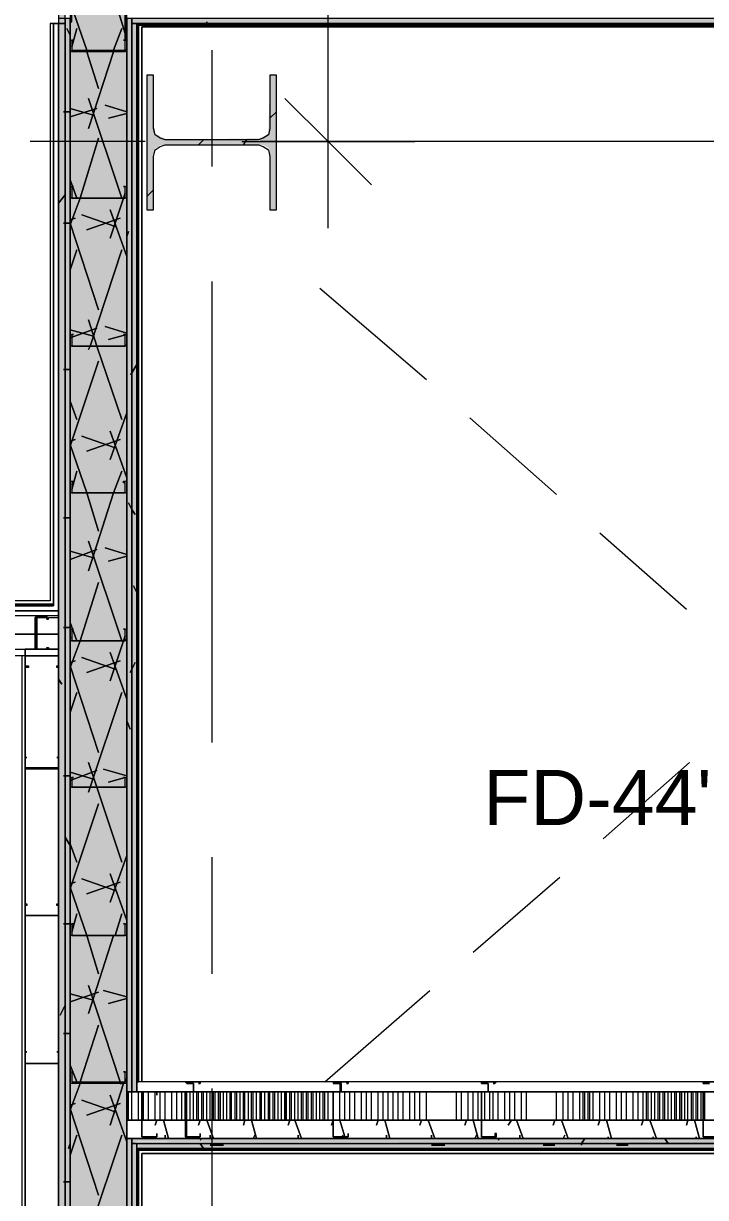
# Model space of a CAD drawing. Header units: metres. Extents: x -2 to 237, y -8 to 52.
# Drawn here: x 6.349 to 8.226, y 29.942 to 33.175 of the extents above; entities that cross this region are included whole.
import ezdxf

# ---------------------------------------------------------------- set-up
doc = ezdxf.new("R2010")
doc.units = ezdxf.units.M
doc.layers.add('HVAC - Ductos', color=5, linetype='Continuous', lineweight=0)
doc.layers.add('PDF4_Text', color=7, linetype='Continuous', lineweight=0)
doc.layers.add('PDF4_Geometry', color=7, linetype='Continuous', lineweight=0, true_color=0xaaaaaa)
doc.layers.add('PDF4_Solid Fills', color=7, linetype='Continuous', lineweight=0, true_color=0xffffff)
doc.styles.add('PDF Helvetica', font='')
doc.styles.get('PDF Helvetica').set_extended_font_data('Helvetica')

msp = doc.modelspace()

# ---------------------------------------------------------------- hatches: boundary and pattern name
at = {"layer": 'PDF4_Solid Fills', "lineweight": 0, "transparency": 33554559}
h = msp.add_hatch(color=256, dxfattribs=at)
h.paths.add_polyline_path([(9.8269, 33.1883), (9.8269, 33.1745), (12.2552, 33.1745), (12.2552, 33.1883)])
h.paths.add_polyline_path([(6.464, 33.1745), (6.464, 33.3715), (6.4457, 33.3715), (6.4457, 33.1745)])
h.paths.add_polyline_path([(6.6472, 33.1883), (6.6472, 33.1745), (9.6849, 33.1745), (9.6849, 33.1883)])
h.paths.add_polyline_path([(16.2778, 33.1883), (12.3972, 33.1883), (12.3972, 33.1745), (16.2778, 33.1745)])
h = msp.add_hatch(color=256, dxfattribs=at)
h.paths.add_polyline_path([(6.4777, 27.1771), (6.6335, 27.1771), (6.6335, 33.2065), (6.4777, 33.2065)])
h.paths.add_polyline_path([(6.6335, 24.8588), (6.4777, 24.8588), (6.4777, 23.3836), (6.6289, 23.3881)])
h = msp.add_hatch(color=256, dxfattribs=at)
h.paths.add_polyline_path([(6.6335, 24.8588), (6.4777, 24.8588), (6.4777, 23.3836), (6.6289, 23.3881)])
h.paths.add_polyline_path([(6.4777, 27.1771), (6.6335, 27.1771), (6.6335, 33.2065), (6.4777, 33.2065)])
h = msp.add_hatch(color=256, dxfattribs=at)
h.paths.add_polyline_path([(6.4457, 27.1771), (6.464, 27.1771), (6.464, 33.1745), (6.4457, 33.1745)])
h.paths.add_polyline_path([(6.4457, 23.4157), (6.464, 23.4157), (6.464, 24.8588), (6.4457, 24.8588)])
h = msp.add_hatch(color=256, dxfattribs=at)
h.paths.add_polyline_path([(6.4457, 27.1771), (6.464, 27.1771), (6.464, 33.1745), (6.4457, 33.1745)])
h.paths.add_polyline_path([(6.4457, 23.4157), (6.464, 23.4157), (6.464, 24.8588), (6.4457, 24.8588)])
h = msp.add_hatch(color=256, dxfattribs=at)
h.paths.add_polyline_path([(6.4777, 27.1771), (6.4777, 33.1883), (6.464, 33.1883), (6.464, 27.1771)])
h.paths.add_polyline_path([(6.4777, 23.4019), (6.4777, 24.8588), (6.464, 24.8588), (6.464, 23.4019)])
h = msp.add_hatch(color=256, dxfattribs=at)
h.paths.add_polyline_path([(6.4777, 27.1771), (6.4777, 33.1883), (6.464, 33.1883), (6.464, 27.1771)])
h.paths.add_polyline_path([(6.4777, 23.4019), (6.4777, 24.8588), (6.464, 24.8588), (6.464, 23.4019)])
h = msp.add_hatch(color=256, dxfattribs=at)
h.paths.add_polyline_path([(6.6472, 24.8588), (6.6335, 24.8588), (6.6335, 23.4019), (6.6472, 23.4019)])
h.paths.add_polyline_path([(6.6335, 30.2331), (6.6472, 30.2331), (6.6472, 33.1883), (6.6335, 33.1883)])
h.paths.add_polyline_path([(6.6335, 27.1771), (6.6472, 27.1771), (6.6472, 30.1048), (6.6335, 30.1048)])
h = msp.add_hatch(color=256, dxfattribs=at)
h.paths.add_polyline_path([(6.6472, 30.2331), (6.661, 30.2331), (6.661, 33.1745), (6.6472, 33.1745)])
h.paths.add_polyline_path([(6.6472, 23.4157), (6.661, 23.4157), (6.661, 24.8588), (6.6472, 24.8588)])
h.paths.add_polyline_path([(6.6472, 27.1771), (6.661, 27.1771), (6.661, 30.0911), (6.6472, 30.0911)])
h = msp.add_hatch(color=256, dxfattribs=at)
h.paths.add_polyline_path([(6.4777, 33.1012), (6.4823, 33.1287), (6.4777, 33.1287), (6.4777, 33.1012)])
h.paths.add_polyline_path([(6.6289, 33.1287), (6.6289, 33.1012), (6.6289, 33.1012), (6.6335, 33.1287)])
for points in [[(6.7068, 32.8858), (6.7068, 33.0325), (6.6885, 33.0325), (6.6885, 32.6614), (6.7068, 32.6614), (6.7068, 32.8125), (6.7114, 32.8309), (6.7206, 32.8354), (6.7252, 32.84), (7.0092, 32.84), (7.0184, 32.8354), (7.0275, 32.8263), (7.0275, 32.6614), (7.0459, 32.6614), (7.0459, 33.0325), (7.0275, 33.0325), (7.023, 32.8721), (7.0184, 32.8676), (7.0092, 32.863), (6.9955, 32.8584), (6.7389, 32.8538), (6.7389, 32.8584), (6.7252, 32.863), (6.7206, 32.8676), (6.7114, 32.8676), (6.7114, 32.8858)], [(6.6656, 30.0956), (9.7883, 30.0911), (9.8086, 30.0911), (9.8086, 30.1048), (6.6472, 30.1048), (6.6472, 30.0911), (6.6473, 30.0911), (6.661, 30.0956)]]:
    msp.add_hatch(color=256, dxfattribs=at).paths.add_polyline_path(points)
h = msp.add_hatch(color=256, dxfattribs=at)
h.paths.add_polyline_path([(6.4777, 32.2903), (6.4823, 32.3178), (6.4777, 32.3178), (6.4777, 32.2903)])
h.paths.add_polyline_path([(6.6289, 32.3178), (6.6289, 32.2903), (6.6289, 32.2903), (6.6335, 32.3178)])
h = msp.add_hatch(color=256, dxfattribs=at)
h.paths.add_polyline_path([(6.4777, 31.4793), (6.4823, 31.5022), (6.4777, 31.5022)])
h.paths.add_polyline_path([(6.6289, 31.4793), (6.6335, 31.5022), (6.6289, 31.5022)])
h = msp.add_hatch(color=256, dxfattribs=at)
h.paths.add_polyline_path([(6.4777, 30.6638), (6.4823, 30.6912), (6.4777, 30.6912)])
h.paths.add_polyline_path([(6.6289, 30.6638), (6.6335, 30.6912), (6.6289, 30.6912)])
h = msp.add_hatch(color=256, dxfattribs=at)
h.paths.add_polyline_path([(6.6335, 27.1771), (6.6472, 27.1771), (6.6472, 30.1048), (6.6335, 30.1048)])
h.paths.add_polyline_path([(6.6335, 23.4019), (6.6472, 23.4019), (6.6472, 24.8588), (6.6335, 24.8588)])
h = msp.add_hatch(color=256, dxfattribs=at)
h.paths.add_polyline_path([(6.6472, 27.1771), (6.661, 27.1771), (6.661, 30.0911), (6.6472, 30.0911)])
h.paths.add_polyline_path([(6.6472, 23.4157), (6.661, 23.4157), (6.661, 24.8588), (6.6472, 24.8588)])
h = msp.add_hatch(color=256, dxfattribs=at)
h.paths.add_polyline_path([(6.6656, 30.0773), (9.6574, 30.0773), (9.8255, 30.0727), (9.8269, 30.0727), (9.8269, 30.0773), (9.8132, 30.0911), (6.6656, 30.0911)])
h.paths.add_polyline_path([(9.8269, 30.0819), (9.8269, 30.0911), (9.8178, 30.0911), (9.8224, 30.0865)])

# ---------------------------------------------------------------- linework, layer by layer
at = {"layer": 'HVAC - Ductos', "lineweight": 0}
for points in [[(7.1879, 32.6109), (7.1879, 37.046), (7.1879, 38.2464), (7.1879, 39.7629)], [(7.0688, 32.9683), (7.1879, 32.8492), (7.307, 32.7301)], [(6.9497, 32.8492), (7.1879, 32.8492), (7.4261, 32.8492)]]:
    msp.add_lwpolyline(points, dxfattribs=at)
at = {"layer": 'PDF4_Geometry', "lineweight": 0}
for points in [[(16.1633, 30.0544), (16.2778, 30.0544), (16.2778, 27.0947), (16.4932, 27.0947), (16.4932, 33.2845), (18.7565, 33.2845), (18.7565, 33.3898), (16.2778, 33.3898), (6.4457, 33.3898), (6.4457, 33.1745), (6.4457, 27.1771), (6.6656, 27.1771), (6.6656, 30.0727), (9.6574, 30.0727), (9.8406, 30.0727), (9.8406, 30.4072), (9.6574, 30.4072), (9.6574, 30.2606), (9.4787, 30.2606)], [(6.4457, 33.3715), (6.4457, 33.1883), (6.4457, 33.1745), (6.4457, 27.1771), (6.6656, 27.1771), (6.6656, 27.1405), (6.6656, 24.8588)], [(16.31, 23.2324), (16.31, 23.2186), (6.464, 23.2186), (6.464, 23.2324), (6.464, 23.3836), (6.464, 23.4019), (6.464, 23.4157), (6.464, 24.8588), (6.464, 27.1405), (6.464, 27.1771), (6.464, 33.1745), (6.464, 33.1883), (6.464, 33.2065), (6.464, 33.3577), (6.464, 33.3715), (16.2778, 33.3715), (16.2916, 33.3715), (16.2916, 33.3577)], [(16.2778, 33.3577), (6.4457, 33.3577), (6.4457, 33.2065), (6.6289, 33.2065), (6.4777, 33.2065), (6.4777, 27.1771), (6.6335, 27.1771)], [(16.2778, 33.3577), (6.4777, 33.3577), (6.4777, 33.2065), (6.4777, 33.1883), (6.4777, 33.1745), (6.4777, 27.1771), (6.6335, 27.1771), (6.6335, 33.2065), (16.2778, 33.2065)], [(9.7582, 33.2065), (9.7582, 33.1745), (9.7582, 33.1653), (9.7582, 32.6705), (9.7582, 32.0611), (9.7582, 31.5435), (9.7582, 30.4072), (9.8086, 30.4072), (9.8086, 31.5435), (9.8269, 31.5435), (9.8269, 30.4072), (9.8269, 30.0911), (9.8086, 30.0911), (9.6574, 30.0911), (6.6656, 30.0911), (6.661, 30.0911), (6.6472, 30.0911), (6.6472, 27.1771), (6.6472, 27.1405), (6.6472, 24.8588)], [(5.7172, 31.7221), (5.7172, 31.5572), (5.7264, 31.5709), (5.7172, 31.5572), (5.7172, 31.7221), (5.7264, 31.7221), (5.7264, 31.5709), (5.7309, 31.5755), (6.4319, 31.5755), (6.4319, 33.1745), (6.4273, 33.1745), (6.4227, 33.1745), (6.4227, 31.5847), (5.7401, 31.5847), (5.7401, 31.5801), (5.7355, 31.5801), (5.7355, 31.5755), (5.7309, 31.5755), (5.7309, 31.7221), (5.7309, 31.5755), (6.4319, 31.5755), (6.4319, 33.1745), (6.4319, 31.5709)], [(5.7264, 31.5709), (6.4319, 31.5709), (6.4319, 33.1745), (6.4457, 33.1745), (6.4365, 33.1745), (6.4319, 33.1745), (6.4273, 33.1745), (6.4319, 33.1745), (6.4365, 33.1745), (6.4457, 33.1745), (6.4457, 31.6672), (6.4457, 33.1745), (6.4319, 33.1745), (6.4319, 31.5709), (5.7264, 31.5709)], [(6.4319, 31.5709), (6.4319, 33.1745), (6.4457, 33.1745), (6.4319, 33.1745), (6.4319, 31.5755), (6.4319, 33.1745), (6.4273, 33.1745), (6.4227, 33.1745), (6.4227, 31.5847), (5.7401, 31.5847)], [(6.4457, 33.1745), (6.4457, 27.1771), (6.4457, 33.1745)], [(6.6335, 33.1883), (6.6335, 33.1745), (6.6335, 30.2331), (6.6335, 30.1552), (6.6656, 30.1552), (6.6748, 30.1552), (6.7985, 30.1552), (7.2016, 30.1552), (7.6094, 30.1552), (8.2188, 30.1552), (8.8281, 30.1552), (9.4375, 30.1552), (9.6574, 30.1552), (9.6849, 30.1552), (9.7582, 30.1552), (9.7582, 30.2514), (9.7582, 30.4072), (9.6849, 30.4072), (9.6574, 30.4072), (9.6574, 31.5435), (9.8406, 31.5435)], [(9.6849, 33.1883), (6.6472, 33.1883), (6.6472, 33.1745), (6.6472, 30.2331), (6.661, 30.2331), (6.661, 30.2606), (6.6656, 30.2606), (6.6656, 33.1699), (9.6574, 33.1699), (6.6656, 33.1699), (6.6656, 30.2606), (6.6656, 33.1745), (6.6656, 30.2606)], [(9.6574, 33.1745), (6.7343, 33.1745), (9.6574, 33.1745), (6.6656, 33.1745), (9.6574, 33.1745), (6.6656, 33.1745), (9.6574, 33.1745), (6.661, 33.1745), (6.661, 30.2606), (6.661, 30.2331), (6.6656, 30.2331), (9.6574, 30.2331)], [(6.661, 33.1745), (9.6574, 33.1745), (6.661, 33.1745)], [(6.6656, 30.2606), (6.6656, 33.1745), (6.6656, 30.2606)], [(6.7985, 30.2606), (6.6656, 30.2606), (6.6656, 33.1745), (9.6574, 33.1745), (9.6574, 31.5435), (9.8406, 31.5435), (9.8406, 33.1745), (12.2369, 33.1745), (12.2369, 30.0544), (12.4247, 30.0544), (13.144, 30.0544), (13.144, 30.2376), (12.4247, 30.2376), (12.4247, 30.8379)], [(6.6656, 30.2606), (6.6656, 33.1745), (6.6656, 30.2606)], [(6.6748, 30.2606), (6.6748, 33.1653)], [(6.6748, 33.1653), (6.6748, 30.2606)], [(6.8672, 33.1012), (6.8672, 32.7805)], [(7.0275, 32.9134), (7.0459, 32.9316)], [(6.6839, 32.8492), (6.3678, 32.8492)], [(6.8305, 32.84), (6.8443, 32.8538)], [(6.9543, 32.84), (6.9634, 32.8538)], [(8.2692, 32.8492), (7.0001, 32.8492)], [(6.6885, 32.698), (6.7068, 32.7163)], [(6.8672, 32.4644), (6.8672, 31.1952)], [(7.165, 32.446), (7.4582, 32.194)], [(7.5773, 32.0887), (7.8156, 31.8779)], [(7.9347, 31.7726), (8.173, 31.5617)], [(5.7126, 31.5572), (6.4457, 31.5572), (5.7126, 31.5572), (6.4457, 31.5572), (6.4457, 31.5435), (6.4136, 31.5435), (6.4136, 31.5343), (6.4136, 31.5435), (6.3861, 31.5435), (6.3815, 31.5389), (6.3815, 31.4518), (6.3861, 31.4518), (6.3861, 31.5389), (6.4136, 31.5389), (6.4136, 31.5343), (6.4182, 31.5343), (6.4182, 31.5389), (6.4457, 31.5389), (6.4457, 31.5572), (5.7172, 31.5572), (6.4457, 31.5572), (5.7172, 31.5572)], [(6.4319, 31.5755), (5.7309, 31.5755)], [(6.4319, 31.5755), (5.7309, 31.5755)], [(6.4457, 31.5435), (5.6989, 31.5435), (5.6989, 31.4931), (5.7172, 31.4931), (6.07, 31.4931), (6.3861, 31.4931), (6.4457, 31.4931), (6.3861, 31.4931), (6.07, 31.4931), (5.7172, 31.4931), (5.6576, 31.4931), (5.6576, 31.4518), (6.4457, 31.4518), (6.4457, 28.2951), (6.354, 28.2951), (6.354, 31.4518)], [(6.4457, 31.5389), (6.4457, 31.4518), (6.4136, 31.4518), (6.4136, 31.4564), (6.4182, 31.4564), (6.4182, 31.4518), (6.4457, 31.4518), (6.4457, 31.5389), (6.4457, 31.4518), (6.4136, 31.4518), (6.4136, 31.4564), (6.4182, 31.4564), (6.4182, 31.4518), (6.4457, 31.4518), (6.4457, 31.5389), (6.4457, 31.5435), (6.4136, 31.5435), (6.4136, 31.5343), (6.4182, 31.5343), (6.4182, 31.5389), (6.4457, 31.5389), (6.4457, 31.5435), (5.7126, 31.5435)], [(9.8086, 31.5435), (9.8086, 30.4072), (9.8086, 30.2331), (9.8086, 30.1094), (9.8086, 30.2331), (9.8086, 30.4072), (9.7582, 30.4072), (9.7582, 30.2514), (9.7582, 30.1048), (9.8086, 30.1048), (9.7582, 30.1048), (9.6574, 30.1048), (6.6656, 30.1048), (6.6472, 30.1048), (6.6335, 30.1048), (6.6335, 30.1552)], [(5.6576, 26.4166), (5.6576, 28.2538), (5.7172, 28.2538), (6.07, 28.2538), (6.3861, 28.2538), (6.4457, 28.2538), (6.3861, 28.2538), (6.07, 28.2538), (5.7172, 28.2538), (5.6072, 28.2538), (5.6072, 28.2951), (6.4457, 28.2951), (6.4457, 28.3134), (6.4457, 31.4334), (6.4457, 31.4518), (6.354, 31.4518), (6.354, 31.4334), (5.6072, 31.4334), (5.6072, 31.4518), (6.354, 31.4518)], [(6.354, 28.2951), (6.354, 31.4518), (6.354, 28.2951)], [(5.5935, 26.357), (5.5935, 28.3088), (5.5935, 28.2951), (6.354, 28.2951), (6.354, 28.3088), (6.354, 31.4334), (6.3449, 31.4334), (6.3449, 28.3088), (6.354, 28.3088), (5.5935, 28.3088), (5.5889, 28.3088), (5.5889, 26.4899), (5.5889, 26.357)], [(7.9439, 30.9295), (8.1821, 31.1403)], [(6.8672, 30.8791), (6.8672, 30.5584)], [(7.5865, 30.6179), (7.8248, 30.8241)], [(7.1787, 30.2606), (7.4674, 30.5125)], [(6.7985, 30.2606), (6.661, 30.2606), (6.661, 30.2331), (9.6574, 30.2331), (9.6574, 30.2606), (9.4787, 30.2606)], [(7.2016, 30.2606), (6.8351, 30.2606)], [(7.2016, 30.2606), (6.8351, 30.2606)], [(7.6094, 30.2606), (7.2429, 30.2606)], [(7.6094, 30.2606), (7.2429, 30.2606)], [(8.2188, 30.2606), (7.6461, 30.2606)], [(8.2188, 30.2606), (7.6461, 30.2606)], [(8.2371, 30.256), (8.2188, 30.256), (8.2188, 30.2606), (8.2554, 30.2606)], [(8.2554, 30.2606), (8.2188, 30.2606), (8.2188, 30.256), (8.2371, 30.256)], [(6.6472, 30.2331), (6.6335, 30.2331), (6.6335, 30.1552), (6.6335, 30.1048), (6.6335, 27.1771), (6.6335, 27.1405), (6.6335, 24.9963), (6.6335, 27.1405), (6.6335, 27.1771), (6.6472, 27.1771)], [(6.8672, 30.2422), (6.8672, 28.9731)], [(8.2371, 30.2331), (8.2188, 30.2331), (8.2188, 30.1094), (8.2554, 30.1094)], [(8.2554, 30.1094), (8.2188, 30.1094), (8.2188, 30.2331), (8.26, 30.2331)], [(6.7939, 30.169), (6.7985, 30.169)], [(9.6574, 30.0773), (6.6656, 30.0773), (6.661, 30.0773), (6.661, 27.1771)], [(9.8406, 30.0727), (6.6656, 30.0727), (9.8452, 30.0727)], [(9.8452, 30.0727), (6.6656, 30.0727), (9.8406, 30.0727)], [(6.6656, 23.4157), (6.6656, 30.0727), (6.6656, 23.4157), (6.6656, 30.0727), (9.8452, 30.0727), (6.6656, 30.0727), (6.6656, 23.4157), (6.6656, 30.0727), (6.6656, 23.4157)], [(9.8544, 30.0635), (6.6748, 30.0635), (9.8544, 30.0635), (6.6748, 30.0635), (9.8544, 30.0635)], [(6.6656, 23.4203), (6.6656, 30.0407), (6.6656, 23.4203), (16.2778, 23.4203), (16.2778, 30.0544), (16.2778, 23.4157), (16.2778, 24.8588), (16.2778, 25.0375), (16.2778, 27.0947), (16.2778, 25.0375), (16.2916, 25.0375), (16.2916, 27.0947), (16.2916, 25.0375), (16.31, 25.0375), (16.31, 27.0947)]]:
    msp.add_lwpolyline(points, dxfattribs=at)
at = {"layer": 'PDF4_Geometry', "color": 254, "lineweight": 0, "true_color": 0xd2d2d2}
for points in [[(6.6106, 33.2065), (6.6289, 33.147), (6.6106, 33.2065), (6.5877, 33.2707)], [(6.4869, 33.2065), (6.5236, 33.1012), (6.4869, 33.2065), (6.4777, 33.2295)], [(6.4961, 33.1607), (6.4823, 33.1103)], [(6.6198, 33.1607), (6.5969, 33.1012)], [(6.5236, 33.0966), (6.5556, 32.9958)], [(6.5969, 33.0966), (6.5281, 32.8858)], [(6.4777, 32.9408), (6.5419, 32.9225)], [(6.5511, 32.9408), (6.4777, 32.9179)], [(6.5281, 32.9683), (6.6198, 32.6934)], [(6.574, 32.95), (6.6335, 32.9316)], [(6.6335, 32.9271), (6.5832, 32.9134)], [(6.5556, 32.8584), (6.5052, 32.6934), (6.4777, 32.6201), (6.5052, 32.6934)], [(6.4777, 32.7438), (6.4961, 32.6934)], [(6.6289, 32.7071), (6.6244, 32.6934), (6.5877, 32.5835), (6.6244, 32.6934)], [(6.5098, 32.6476), (6.6014, 32.6155)], [(6.5877, 32.6613), (6.6335, 32.533)], [(6.4915, 32.6385), (6.4777, 32.6339)], [(6.4777, 32.6247), (6.5556, 32.3864)], [(6.4777, 32.6155), (6.4823, 32.6155)], [(6.6152, 32.6385), (6.5236, 32.6064)], [(6.4961, 32.5514), (6.4777, 32.4964)], [(6.6198, 32.5514), (6.5327, 32.2857), (6.5281, 32.2765), (6.5327, 32.2857)], [(6.5281, 32.359), (6.5511, 32.2857), (6.6198, 32.0841), (6.5511, 32.2857)], [(6.5511, 32.336), (6.4777, 32.3086)], [(6.4777, 32.3315), (6.5419, 32.3132)], [(6.574, 32.3406), (6.6335, 32.3223)], [(6.6335, 32.3178), (6.5832, 32.304)], [(6.5556, 32.2444), (6.4777, 32.0108)], [(6.4777, 32.1345), (6.4961, 32.0841)], [(6.6335, 32.1024), (6.5877, 31.9741)], [(6.5098, 32.0383), (6.6014, 32.0062)], [(6.5877, 32.052), (6.6335, 31.9237)], [(6.4915, 32.0291), (6.4777, 32.0245)], [(6.4777, 32.0153), (6.5236, 31.8824), (6.5556, 31.7771), (6.5236, 31.8824)], [(6.4777, 32.0062), (6.4823, 32.0062)], [(6.6152, 32.0291), (6.5236, 31.997)], [(6.4961, 31.9421), (6.4823, 31.8916)], [(6.6198, 31.9421), (6.5969, 31.8824), (6.5281, 31.6672), (6.5969, 31.8824)], [(6.5281, 31.7496), (6.6198, 31.4747)], [(6.5511, 31.7267), (6.4777, 31.6992)], [(6.4777, 31.7221), (6.5419, 31.7038)], [(6.574, 31.7313), (6.6335, 31.7129)], [(6.6335, 31.7083), (6.5832, 31.6946)], [(6.5556, 31.6351), (6.5052, 31.4747), (6.4777, 31.4014), (6.5052, 31.4747)], [(6.4777, 31.5251), (6.4961, 31.4747)], [(6.6289, 31.4885), (6.6244, 31.4747), (6.5877, 31.3648), (6.6244, 31.4747)], [(6.4915, 31.4197), (6.4777, 31.4152)], [(6.5098, 31.4289), (6.6014, 31.3968)], [(6.6152, 31.4197), (6.5236, 31.3877)], [(6.5877, 31.4426), (6.6335, 31.3144)], [(6.4777, 31.406), (6.5556, 31.1677)], [(6.4777, 31.3968), (6.4823, 31.3968)], [(6.4961, 31.3326), (6.4777, 31.2777)], [(6.6198, 31.3326), (6.5327, 31.0715), (6.5281, 31.0578), (6.5327, 31.0715)], [(6.5281, 31.1403), (6.5511, 31.0715), (6.6198, 30.8654), (6.5511, 31.0715)], [(6.5511, 31.1174), (6.4777, 31.0899)], [(6.4777, 31.1128), (6.5419, 31.0944)], [(6.5694, 31.1219), (6.6335, 31.1036)], [(6.6289, 31.099), (6.5832, 31.0853)], [(6.5556, 31.0257), (6.4777, 30.792)], [(6.4777, 30.9157), (6.4961, 30.8654)], [(6.6335, 30.8836), (6.5877, 30.7554)], [(6.4915, 30.8104), (6.4777, 30.8058)], [(6.5098, 30.8196), (6.6014, 30.7874)], [(6.6152, 30.8104), (6.5236, 30.7783)], [(6.5877, 30.8333), (6.6335, 30.705)], [(6.4777, 30.7966), (6.5236, 30.6638), (6.5556, 30.5584), (6.5236, 30.6638)], [(6.4961, 30.7234), (6.4823, 30.673)], [(6.6198, 30.7234), (6.6014, 30.6638)], [(6.5969, 30.6638), (6.5281, 30.4485)], [(6.5281, 30.5263), (6.6152, 30.2606)], [(6.5556, 30.508), (6.4777, 30.4805)], [(6.4777, 30.5034), (6.5419, 30.4851)], [(6.5694, 30.5125), (6.6335, 30.4943)], [(6.6335, 30.4897), (6.5832, 30.4759)], [(6.5556, 30.4163), (6.5052, 30.2606)], [(6.4777, 30.3064), (6.4961, 30.2606)], [(6.5052, 30.256), (6.4777, 30.1827)], [(6.6244, 30.256), (6.5877, 30.1414)], [(6.6152, 30.256), (6.6198, 30.256)], [(6.6289, 30.2698), (6.6289, 30.2606)], [(6.5877, 30.224), (6.6335, 30.0956)], [(6.4915, 30.201), (6.4777, 30.1964)], [(6.5098, 30.2102), (6.6014, 30.1781)], [(6.6152, 30.201), (6.5236, 30.169)], [(6.4777, 30.1873), (6.5556, 29.9491)], [(6.4961, 30.114), (6.4777, 30.0589)], [(6.6198, 30.114), (6.5327, 29.8528), (6.5281, 29.8391), (6.5327, 29.8528)]]:
    msp.add_lwpolyline(points, close=True, dxfattribs=at)
at = {"layer": 'PDF4_Geometry', "lineweight": 0}
for points in [[(6.4777, 33.2065), (6.4777, 33.1791), (6.4823, 33.1791), (6.4823, 33.2065), (6.6289, 33.2065), (6.6289, 33.1287), (6.6289, 33.2065)], [(6.4457, 33.1883), (6.4457, 33.1745), (6.464, 33.1745), (6.464, 33.1883)], [(6.4457, 27.1771), (6.464, 27.1771), (6.464, 33.1745), (6.4457, 33.1745)], [(6.464, 27.1771), (6.4777, 27.1771), (6.4777, 33.1883), (6.464, 33.1883)], [(6.6472, 33.1883), (6.6335, 33.1883), (6.6335, 30.2331), (6.6472, 30.2331)], [(9.6849, 33.1745), (9.6849, 33.1883), (6.6472, 33.1883), (6.6472, 33.1745)], [(6.661, 33.1745), (6.6472, 33.1745), (6.6472, 30.2331), (6.661, 30.2331)], [(6.6656, 33.1745), (6.661, 33.1745), (6.661, 30.2606), (6.6656, 30.2606)], [(6.6748, 30.2606), (6.6748, 33.1653)], [(6.6748, 33.1653), (9.6574, 33.1653)], [(6.6748, 33.1653), (9.6574, 33.1653)], [(6.6335, 33.1012), (6.6289, 33.1012), (6.6289, 33.0966), (6.4823, 33.0966), (6.4777, 33.1012), (6.4777, 33.1287), (6.4869, 33.1287), (6.4823, 33.1287), (6.4823, 33.1012), (6.6289, 33.1012), (6.6289, 33.1287), (6.6244, 33.1287), (6.6335, 33.1287)], [(7.0459, 32.6613), (7.0459, 33.0325), (7.0275, 33.0325), (7.0275, 32.8858), (7.023, 32.8676), (7.0092, 32.8584), (6.9955, 32.8538), (6.7389, 32.8538), (6.7252, 32.8584), (6.7114, 32.8676), (6.7068, 32.8858), (6.7068, 33.0325), (6.6885, 33.0325), (6.6885, 32.6613), (6.7068, 32.6613), (6.7068, 32.8079), (6.7114, 32.8263), (6.7252, 32.8354), (6.7389, 32.84), (6.9955, 32.84), (7.0092, 32.8354), (7.023, 32.8263), (7.0275, 32.8079), (7.0275, 32.6613)], [(6.6335, 32.6934), (6.6289, 32.6934), (6.4823, 32.6934), (6.4777, 32.6934), (6.4777, 32.7255), (6.4869, 32.7255), (6.4823, 32.7255), (6.4823, 32.6934), (6.6289, 32.6934), (6.6289, 32.7255), (6.6244, 32.7255), (6.6335, 32.7255)], [(6.6335, 32.2902), (6.6289, 32.2857), (6.4823, 32.2857), (6.4777, 32.2857), (6.4777, 32.2902), (6.4777, 32.3178), (6.4869, 32.3178), (6.4823, 32.3178), (6.4823, 32.2902), (6.4823, 32.2857), (6.6289, 32.2857), (6.6289, 32.2902), (6.6289, 32.3178), (6.6244, 32.3178), (6.6335, 32.3178)], [(6.6335, 31.8824), (6.6289, 31.8824), (6.4823, 31.8824), (6.4777, 31.8824), (6.4777, 31.9146), (6.4869, 31.9146), (6.4869, 31.91), (6.4823, 31.91), (6.4823, 31.8824), (6.6289, 31.8824), (6.6289, 31.91), (6.6244, 31.91), (6.6244, 31.9146), (6.6335, 31.9146)], [(5.7309, 31.5755), (6.4319, 31.5755), (5.7309, 31.5755), (5.7355, 31.5755), (5.7355, 31.5801), (5.7401, 31.5801), (5.7401, 31.5847), (5.7401, 31.5801), (5.7355, 31.5801), (5.7355, 31.5755), (5.7309, 31.5755), (5.7309, 31.7221)], [(6.4136, 31.5343), (6.4136, 31.5389), (6.3861, 31.5389), (6.3861, 31.4518), (6.4136, 31.4518), (6.4136, 31.4564), (6.4136, 31.4518), (6.3861, 31.4518), (6.3815, 31.4518), (6.3815, 31.5389), (6.3861, 31.5435), (6.4136, 31.5435)], [(6.6335, 31.4793), (6.6289, 31.4747), (6.4823, 31.4747), (6.4777, 31.4747), (6.4777, 31.4793), (6.4777, 31.5068), (6.4869, 31.5068), (6.4823, 31.5068), (6.4823, 31.4793), (6.4823, 31.4747), (6.6289, 31.4747), (6.6289, 31.4793), (6.6289, 31.5068), (6.6244, 31.5068), (6.6335, 31.5068)], [(6.4136, 31.4518), (6.4136, 31.4564), (6.4136, 31.4518), (6.3861, 31.4518)], [(6.4411, 31.4014), (6.4411, 31.406), (6.4457, 31.406), (6.4457, 31.4334), (6.3586, 31.4334), (6.354, 31.4334), (6.354, 31.406), (6.3632, 31.406), (6.3632, 31.4014), (6.354, 31.4014), (6.354, 31.4334), (6.3586, 31.4334), (6.4457, 31.4334), (6.4457, 31.4014)], [(6.354, 31.1265), (6.3586, 31.1265), (6.4457, 31.1265), (6.4457, 31.154), (6.4411, 31.154), (6.4457, 31.154), (6.4457, 31.1265), (6.4457, 31.1219), (6.3586, 31.1219), (6.354, 31.1219), (6.354, 31.1265), (6.354, 31.154)], [(6.3586, 31.154), (6.354, 31.154)], [(6.6335, 31.0715), (6.6289, 31.0715), (6.4823, 31.0715), (6.4777, 31.0715), (6.4777, 31.099), (6.4869, 31.099), (6.4823, 31.099), (6.4823, 31.0715), (6.6289, 31.0715), (6.6289, 31.099), (6.6244, 31.099), (6.6335, 31.099)], [(6.3586, 30.7508), (6.3586, 30.7462), (6.354, 30.7462), (6.354, 30.7188), (6.3586, 30.7188), (6.4457, 30.7188), (6.4457, 30.7462), (6.4411, 30.7462), (6.4411, 30.7508), (6.4457, 30.7508), (6.4457, 30.7188), (6.3586, 30.7188), (6.354, 30.7188), (6.354, 30.7508)], [(6.6335, 30.6638), (6.6289, 30.6638), (6.4823, 30.6638), (6.4777, 30.6638), (6.4777, 30.6958), (6.4869, 30.6958), (6.4823, 30.6958), (6.4823, 30.6638), (6.6289, 30.6638), (6.6289, 30.6958), (6.6244, 30.6958), (6.6335, 30.6958)], [(6.354, 30.3156), (6.354, 30.311), (6.3586, 30.311), (6.4457, 30.311), (6.4457, 30.3156), (6.4457, 30.343), (6.4411, 30.343), (6.4457, 30.343), (6.4457, 30.3156), (6.4457, 30.311), (6.3586, 30.311), (6.354, 30.311), (6.354, 30.3156), (6.354, 30.343)], [(6.3586, 30.343), (6.354, 30.343)], [(6.6335, 30.2606), (6.6289, 30.256), (6.4823, 30.256), (6.4777, 30.256), (6.4777, 30.2606), (6.4777, 30.2881), (6.4869, 30.2881), (6.4823, 30.2881), (6.4823, 30.2606), (6.6289, 30.2606), (6.6289, 30.2881), (6.6244, 30.2881), (6.6335, 30.2881)], [(6.8351, 30.2331), (6.8168, 30.2331), (6.8168, 30.256), (6.7985, 30.256), (6.7985, 30.2606), (6.8351, 30.2606), (6.8351, 30.256), (6.8305, 30.256), (6.8351, 30.256), (6.8351, 30.2606), (6.7985, 30.2606), (6.7939, 30.2606), (6.7985, 30.256), (6.8168, 30.256), (6.8168, 30.2331), (6.7985, 30.2331), (6.7939, 30.2331), (6.7939, 30.1094), (6.7985, 30.1094), (6.8351, 30.1094), (6.8351, 30.1186), (6.8351, 30.1094), (6.7985, 30.1094), (6.7985, 30.2331)], [(7.2429, 30.2331), (7.2246, 30.2331), (7.2246, 30.256), (7.22, 30.256), (7.2062, 30.256), (7.2016, 30.2606), (7.2062, 30.2606), (7.2429, 30.2606), (7.2429, 30.256), (7.2383, 30.256), (7.2429, 30.256), (7.2429, 30.2606), (7.2016, 30.2606), (7.2016, 30.256), (7.22, 30.256), (7.22, 30.2331), (7.2016, 30.2331), (7.2016, 30.1094), (7.2429, 30.1094), (7.2429, 30.1186), (7.2429, 30.1094), (7.2016, 30.1094), (7.2016, 30.2331)], [(7.6506, 30.2331), (7.6277, 30.2331), (7.6277, 30.256), (7.6094, 30.256), (7.6094, 30.2606), (7.6461, 30.2606), (7.6461, 30.256), (7.6415, 30.256), (7.6461, 30.256), (7.6506, 30.2606), (7.6461, 30.2606), (7.6094, 30.2606), (7.6094, 30.256), (7.6277, 30.256), (7.6277, 30.2331), (7.6094, 30.2331), (7.6094, 30.1094), (7.6461, 30.1094), (7.6506, 30.1094), (7.6506, 30.1186), (7.6461, 30.1186), (7.6461, 30.1094), (7.6094, 30.1094), (7.6094, 30.2331)], [(6.6335, 30.1552), (6.6748, 30.1552), (6.7985, 30.1552), (7.2016, 30.1552), (7.6094, 30.1552), (8.2188, 30.1552), (8.8281, 30.1552), (9.4375, 30.1552), (9.6849, 30.1552), (9.6849, 30.2331), (6.6335, 30.2331)], [(6.7114, 30.2331), (6.716, 30.2331), (6.716, 30.224), (6.716, 30.2331), (6.7114, 30.2331), (6.6748, 30.2331), (6.6748, 30.1094), (6.7114, 30.1094), (6.716, 30.1094), (6.716, 30.1186), (6.716, 30.1094), (6.7114, 30.1094), (6.6748, 30.1094), (6.6748, 30.2331)], [(9.7582, 30.1552), (9.4375, 30.1552), (8.8281, 30.1552), (8.2188, 30.1552), (7.6094, 30.1552), (7.2016, 30.1552), (6.7985, 30.1552), (6.6748, 30.1552), (6.6335, 30.1552), (6.6335, 30.1048), (9.7582, 30.1048)], [(6.6335, 27.1771), (6.6472, 27.1771), (6.6472, 30.1048), (6.6335, 30.1048)], [(9.8086, 30.1048), (6.6472, 30.1048), (6.6472, 30.0911), (9.8086, 30.0911)], [(6.6472, 27.1771), (6.661, 27.1771), (6.661, 30.0911), (6.6472, 30.0911)], [(6.661, 30.0773), (9.8269, 30.0773), (9.8269, 30.0911), (6.661, 30.0911)], [(6.6656, 27.1771), (6.6656, 30.0773), (6.661, 30.0773), (6.661, 27.1771)], [(6.6656, 30.0727), (9.8406, 30.0727), (9.8406, 30.0773), (6.6656, 30.0773)], [(9.8406, 30.0727), (6.6656, 30.0727)], [(6.6748, 23.4294), (6.6748, 30.0635), (6.6748, 23.4248), (6.6748, 30.0635)]]:
    msp.add_lwpolyline(points, close=True, dxfattribs=at)
at = {"layer": 'PDF4_Geometry', "color": 254, "lineweight": 0, "true_color": 0xeaeaea}
for points in [[(6.8535, 33.1745), (6.8535, 33.1791)], [(6.4686, 33.1607), (6.4777, 33.1425)], [(6.4777, 32.9316), (6.464, 32.9316), (6.4594, 32.9316), (6.464, 32.9316)], [(6.4457, 32.6797), (6.464, 32.7026)], [(6.4777, 32.6247), (6.464, 32.6247), (6.4594, 32.6247), (6.464, 32.6247)], [(6.6335, 32.5881), (6.6381, 32.6018)], [(6.6427, 32.2078), (6.6472, 32.2124), (6.661, 32.2353), (6.6472, 32.2124)], [(6.4777, 32.2215), (6.464, 32.2215), (6.4594, 32.2215), (6.464, 32.2215)], [(6.6381, 31.855), (6.6472, 31.8366), (6.6564, 31.8229), (6.6472, 31.8366)], [(6.4777, 31.8138), (6.464, 31.8138), (6.4594, 31.8138), (6.464, 31.8138)], [(6.6518, 31.6259), (6.661, 31.6075)], [(6.4777, 31.5114), (6.464, 31.5114), (6.4594, 31.5114), (6.464, 31.5114)], [(6.6427, 31.3877), (6.6472, 31.3968), (6.6564, 31.4152), (6.6472, 31.3968)], [(6.4457, 31.3693), (6.4549, 31.3556)], [(6.6335, 31.2548), (6.6427, 31.2319)], [(6.4777, 31.1036), (6.464, 31.1036), (6.4594, 31.1036), (6.464, 31.1036)], [(6.464, 30.9341), (6.4777, 30.9112)], [(6.4777, 30.6958), (6.464, 30.6958), (6.4594, 30.6958), (6.464, 30.6958)], [(6.6335, 30.6454), (6.6335, 30.6409)], [(6.4503, 30.4439), (6.464, 30.4713)], [(6.4777, 30.3935), (6.464, 30.3935), (6.4594, 30.3935), (6.464, 30.3935)], [(6.8901, 30.2331), (6.8901, 30.1552)], [(7.0688, 30.2331), (7.0688, 30.1552)], [(8.1592, 30.2331), (8.1592, 30.1552)], [(6.8351, 30.1002), (6.8397, 30.1048)], [(7.6552, 30.1002), (7.6598, 30.1048)], [(7.8843, 30.0865), (7.8843, 30.0911), (7.8935, 30.1048), (7.8843, 30.0911)], [(8.1134, 30.1048), (8.1226, 30.0911)], [(6.4732, 30.0773), (6.4777, 30.0911)], [(6.8351, 30.0911), (6.8443, 30.0773)], [(6.8993, 30.0865), (6.8626, 30.0865)], [(7.5086, 30.0865), (7.4719, 30.0865)], [(7.811, 30.0865), (7.7789, 30.0865)], [(8.0126, 30.0865), (7.9805, 30.0865)], [(6.4777, 29.9857), (6.464, 29.9857), (6.4594, 29.9857), (6.464, 29.9857)]]:
    msp.add_lwpolyline(points, close=True, dxfattribs=at)
at = {"layer": 'PDF4_Geometry', "color": 254, "lineweight": 0, "true_color": 0xd2d2d2}
for points in [[(6.5877, 33.0966), (6.5877, 33.1012)], [(6.4777, 31.4839), (6.4823, 31.4839)]]:
    msp.add_lwpolyline(points, dxfattribs=at)
at = {"layer": 'PDF4_Geometry', "color": 254, "lineweight": 0, "true_color": 0xeaeaea}
for points in [[(6.6381, 30.1552), (6.6381, 30.2331)], [(6.6472, 30.1552), (6.6472, 30.2331)], [(6.6656, 30.1552), (6.6656, 30.2331)], [(6.6794, 30.1552), (6.6794, 30.2331)], [(6.6931, 30.1552), (6.6931, 30.2331)], [(6.7114, 30.1552), (6.7114, 30.2331)], [(6.7252, 30.1552), (6.7252, 30.2331)], [(6.7389, 30.1552), (6.7389, 30.2331)], [(6.7572, 30.1552), (6.7572, 30.2331)], [(6.771, 30.1552), (6.771, 30.2331)], [(6.7847, 30.1552), (6.7847, 30.2331)], [(6.7939, 30.1552), (6.7939, 30.2331)], [(6.7985, 30.1552), (6.7985, 30.2331)], [(6.8076, 30.1552), (6.8076, 30.2331)], [(6.8168, 30.1552), (6.8168, 30.2331)], [(6.8259, 30.1552), (6.8259, 30.2331)], [(6.8305, 30.1552), (6.8305, 30.2331)], [(6.8397, 30.1552), (6.8397, 30.2331)], [(6.8443, 30.1552), (6.8443, 30.2331)], [(6.8535, 30.1552), (6.8535, 30.2331)], [(6.8626, 30.1552), (6.8626, 30.2331)], [(6.8718, 30.1552), (6.8718, 30.2331)], [(6.8763, 30.1552), (6.8763, 30.2331)], [(6.8855, 30.1552), (6.8855, 30.2331)], [(6.8993, 30.1552), (6.8993, 30.2331)], [(6.9084, 30.1552), (6.9084, 30.2331)], [(6.9176, 30.1552), (6.9176, 30.2331)], [(6.9221, 30.1552), (6.9221, 30.2331)], [(6.9313, 30.1552), (6.9313, 30.2331)], [(6.9359, 30.1552), (6.9359, 30.2331)], [(6.9451, 30.1552), (6.9451, 30.2331)], [(6.9543, 30.1552), (6.9543, 30.2331)], [(6.9588, 30.1552), (6.9588, 30.2331)], [(6.968, 30.1552), (6.968, 30.2331)], [(6.9771, 30.1552), (6.9771, 30.2331)], [(6.9817, 30.1552), (6.9817, 30.2331)], [(6.9909, 30.1552), (6.9909, 30.2331)], [(7.0001, 30.1552), (7.0001, 30.2331)], [(7.0046, 30.1552), (7.0046, 30.2331)], [(7.0138, 30.1552), (7.0138, 30.2331)], [(7.023, 30.1552), (7.023, 30.2331)], [(7.0275, 30.1552), (7.0275, 30.2331)], [(7.0367, 30.1552), (7.0367, 30.2331)], [(7.0413, 30.1552), (7.0413, 30.2331)], [(7.0505, 30.1552), (7.0505, 30.2331)], [(7.0596, 30.1552), (7.0596, 30.2331)], [(7.0734, 30.1552), (7.0734, 30.2331)], [(7.0825, 30.1552), (7.0825, 30.2331)], [(7.0871, 30.1552), (7.0871, 30.2331)], [(7.0963, 30.1552), (7.0963, 30.2331)], [(7.1054, 30.1552), (7.1054, 30.2331)], [(7.1146, 30.1552), (7.1146, 30.2331)], [(7.1192, 30.1552), (7.1192, 30.2331)], [(7.1284, 30.1552), (7.1284, 30.2331)], [(7.133, 30.1552), (7.133, 30.2331)], [(7.1421, 30.1552), (7.1421, 30.2331)], [(7.1467, 30.1552), (7.1467, 30.2331)], [(7.1558, 30.1552), (7.1558, 30.2331)], [(7.165, 30.1552), (7.165, 30.2331)], [(7.1742, 30.1552), (7.1742, 30.2331)], [(7.1787, 30.1552), (7.1787, 30.2331)], [(7.1879, 30.1552), (7.1879, 30.2331)], [(7.22, 30.1552), (7.22, 30.2331)], [(7.2337, 30.1552), (7.2337, 30.2331)], [(7.2475, 30.1552), (7.2475, 30.2331)], [(7.2612, 30.1552), (7.2612, 30.2331)], [(7.2795, 30.1552), (7.2795, 30.2331)], [(7.2933, 30.1552), (7.2933, 30.2331)], [(7.307, 30.1552), (7.307, 30.2331)], [(7.3254, 30.1552), (7.3254, 30.2331)], [(7.3391, 30.1552), (7.3391, 30.2331)], [(7.3528, 30.1552), (7.3528, 30.2331)], [(7.3666, 30.1552), (7.3666, 30.2331)], [(7.3803, 30.1552), (7.3803, 30.2331)], [(7.3941, 30.1552), (7.3941, 30.2331)], [(7.4124, 30.1552), (7.4124, 30.2331)], [(7.4261, 30.1552), (7.4261, 30.2331)], [(7.4399, 30.1552), (7.4399, 30.2331)], [(7.4582, 30.1552), (7.4582, 30.2331)], [(7.5407, 30.1552), (7.5407, 30.2331)], [(7.5544, 30.1552), (7.5544, 30.2331)], [(7.5728, 30.1552), (7.5728, 30.2331)], [(7.5865, 30.1552), (7.5865, 30.2331)], [(7.6002, 30.1552), (7.6002, 30.2331)], [(7.6186, 30.1552), (7.6186, 30.2331)], [(7.6323, 30.1552), (7.6323, 30.2331)], [(7.6415, 30.1552), (7.6415, 30.2331)], [(7.6552, 30.1552), (7.6552, 30.2331)], [(7.6736, 30.1552), (7.6736, 30.2331)], [(7.6873, 30.1552), (7.6873, 30.2331)], [(7.701, 30.1552), (7.701, 30.2331)], [(7.7194, 30.1552), (7.7194, 30.2331)], [(7.7331, 30.1552), (7.7331, 30.2331)], [(7.8156, 30.1552), (7.8156, 30.2331)], [(7.8339, 30.1552), (7.8339, 30.2331)], [(7.8477, 30.1552), (7.8477, 30.2331)], [(7.8614, 30.1552), (7.8614, 30.2331)], [(7.8797, 30.1552), (7.8797, 30.2331)], [(7.8889, 30.1552), (7.8889, 30.2331)], [(7.8935, 30.1552), (7.8935, 30.2331)], [(7.9026, 30.1552), (7.9026, 30.2331)], [(7.9072, 30.1552), (7.9072, 30.2331)], [(7.9164, 30.1552), (7.9164, 30.2331)], [(7.9347, 30.1552), (7.9347, 30.2331)], [(7.9485, 30.1552), (7.9485, 30.2331)], [(7.9622, 30.1552), (7.9622, 30.2331)], [(7.9805, 30.1552), (7.9805, 30.2331)], [(7.9943, 30.1552), (7.9943, 30.2331)], [(8.008, 30.1552), (8.008, 30.2331)], [(8.0263, 30.1552), (8.0263, 30.2331)], [(8.0401, 30.1552), (8.0401, 30.2331)], [(8.0538, 30.1552), (8.0538, 30.2331)], [(8.063, 30.1552), (8.063, 30.2331)], [(8.0676, 30.1552), (8.0676, 30.2331)], [(8.0767, 30.1552), (8.0767, 30.2331)], [(8.0859, 30.1552), (8.0859, 30.2331)], [(8.0951, 30.1552), (8.0951, 30.2331)], [(8.0997, 30.1552), (8.0997, 30.2331)], [(8.1088, 30.1552), (8.1088, 30.2331)], [(8.1134, 30.1552), (8.1134, 30.2331)], [(8.1226, 30.1552), (8.1226, 30.2331)], [(8.1317, 30.1552), (8.1317, 30.2331)], [(8.1409, 30.1552), (8.1409, 30.2331)], [(8.1455, 30.1552), (8.1455, 30.2331)], [(8.1546, 30.1552), (8.1546, 30.2331)], [(8.1684, 30.1552), (8.1684, 30.2331)], [(8.1775, 30.1552), (8.1775, 30.2331)], [(8.1867, 30.1552), (8.1867, 30.2331)], [(8.1913, 30.1552), (8.1913, 30.2331)], [(8.2004, 30.1552), (8.2004, 30.2331)], [(8.205, 30.1552), (8.205, 30.2331)], [(8.2142, 30.1552), (8.2142, 30.2331)], [(8.2234, 30.1552), (8.2234, 30.2331)]]:
    msp.add_lwpolyline(points, dxfattribs=at)
at = {"layer": 'PDF4_Geometry', "color": 254, "lineweight": 0, "true_color": 0xdddddd}
for points in [[(6.716, 30.1552), (6.7114, 30.1414)], [(6.7343, 30.1552), (6.7481, 30.1048)], [(6.8351, 30.1552), (6.8305, 30.1414)], [(6.8535, 30.1552), (6.8718, 30.1048)], [(6.9588, 30.1552), (6.9543, 30.1414)], [(6.9771, 30.1552), (6.9909, 30.1048)], [(7.0825, 30.1552), (7.0779, 30.1414)], [(7.0963, 30.1552), (7.1146, 30.1048)], [(7.2016, 30.1552), (7.197, 30.1414)], [(7.22, 30.1552), (7.2337, 30.1094)], [(7.3254, 30.1552), (7.3208, 30.1414)], [(7.3437, 30.1552), (7.3574, 30.1048)], [(7.4445, 30.1552), (7.4399, 30.1414)], [(7.4628, 30.1552), (7.4811, 30.1048)], [(7.5682, 30.1552), (7.5636, 30.1414)], [(7.5865, 30.1552), (7.6002, 30.1048)], [(7.6919, 30.1552), (7.6828, 30.1414)], [(7.7056, 30.1552), (7.724, 30.1048)], [(7.811, 30.1552), (7.8064, 30.1414)], [(7.8293, 30.1552), (7.8477, 30.1048)], [(7.9347, 30.1552), (7.9301, 30.1414)], [(7.9531, 30.1552), (7.9668, 30.1048)], [(8.0538, 30.1552), (8.0493, 30.1414)], [(8.0722, 30.1552), (8.0905, 30.1048)], [(8.1775, 30.1552), (8.173, 30.1414)], [(8.1958, 30.1552), (8.2096, 30.1048)], [(6.7389, 30.114), (6.7389, 30.1048)], [(6.8626, 30.114), (6.8626, 30.1048)], [(6.9863, 30.114), (6.9817, 30.1048)], [(7.1054, 30.114), (7.1054, 30.1048)], [(7.2292, 30.114), (7.2246, 30.1094)], [(7.3483, 30.114), (7.3483, 30.1048)], [(7.4719, 30.114), (7.4719, 30.1048)], [(7.5957, 30.114), (7.5911, 30.1048)], [(7.7148, 30.114), (7.7148, 30.1048)], [(7.8385, 30.114), (7.8339, 30.1048)], [(7.9576, 30.1094), (7.9576, 30.1048)], [(8.0813, 30.1094), (8.0813, 30.1048)], [(8.2004, 30.1094), (8.2004, 30.1048)]]:
    msp.add_lwpolyline(points, close=True, dxfattribs=at)

# ---------------------------------------------------------------- texts
at = {"layer": 'PDF4_Text', "lineweight": 0, "insert": (7.6144, 31.0436), "char_height": 0.151896, "attachment_point": 4, "style": 'PDF Helvetica'}
msp.add_mtext('FD-44"x44"-44"x44"', dxfattribs=at)

doc.saveas('drawing.dxf')
